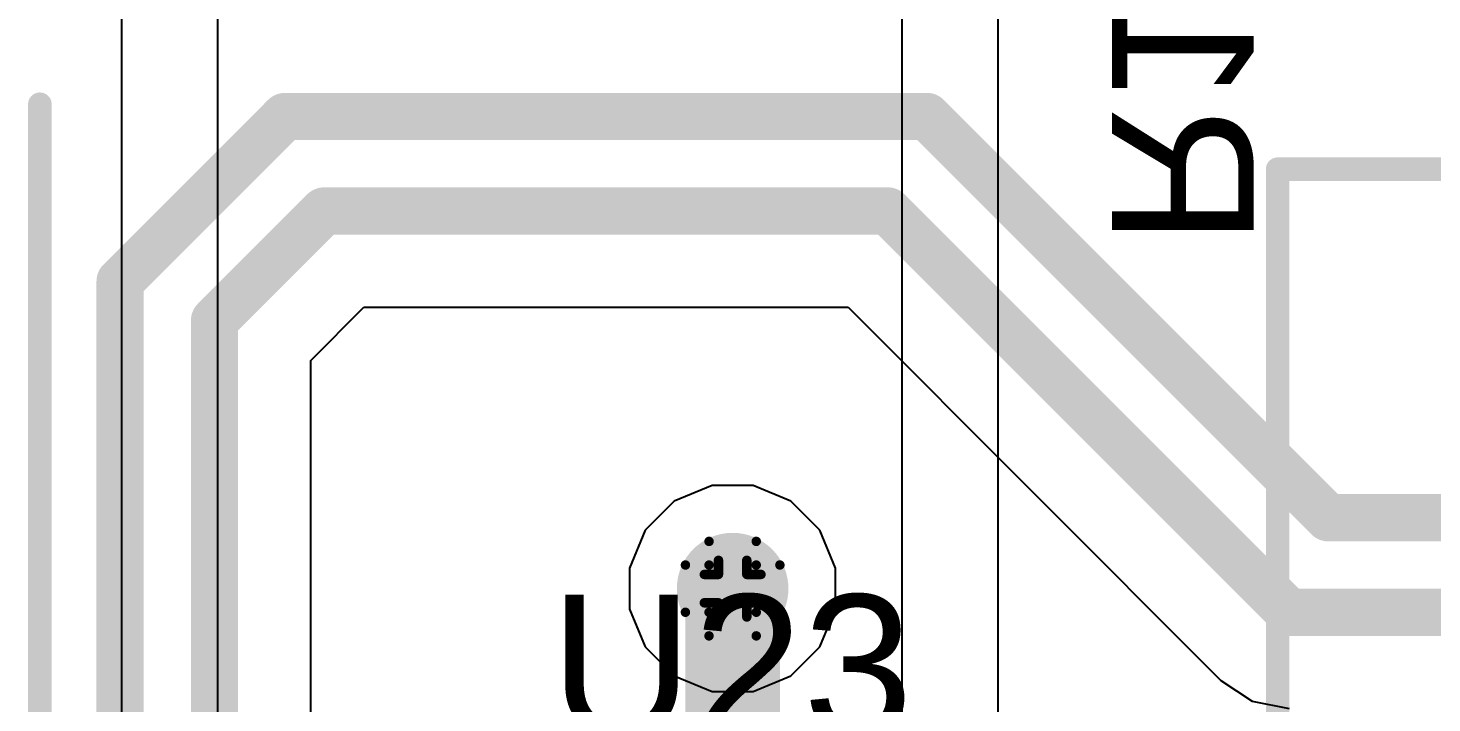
# Model space of a CAD drawing. Header units: inches. Extents: x 0 to 198, y 0 to 199.
# Drawn here: x 3.2058 to 3.5031, y 3.8758 to 4.0187 of the extents above; entities that cross this region are included whole.
import ezdxf

# ---------------------------------------------------------------- set-up
doc = ezdxf.new("R2010")
doc.units = ezdxf.units.IN
doc.header["$MEASUREMENT"] = 0
for name, color, linetype in [('Bottom Layer', 5, 'Continuous'), ('Bottom Overlay', 54, 'Continuous'), ('Drill Drawing', 1, 'Continuous'), ('Layer 1', 16, 'Continuous'), ('Layer 2', 76, 'Continuous'), ('Top Layer', 1, 'Continuous'), ('Top Overlay', 2, 'Continuous'), ('Via Holes', 16, 'Continuous')]:
    doc.layers.add(name, color=color, linetype=linetype)
doc.styles.add('Arial', font='', dxfattribs={"height": 0.2})
doc.styles.get('Arial').set_extended_font_data('Arial')

# ---------------------------------------------------------------- blocks, each defined once
blk = doc.blocks.new('SFH617A_2X009T_42')
at = {"layer": 'Top Overlay'}
blk.add_lwpolyline([(0.1390007, 0.0929993, 0.005, 0.005, 0), (-0.1249993, 0.0929993, 0.005, 0.005, 0)], format="xyseb", dxfattribs=at)
blk.add_lwpolyline([(-0.1262493, 0.0929993, 0.0025, 0.0025, 1), (-0.1237493, 0.0929993, 0.0025, 0.0025, 1)], format="xyseb", close=True, dxfattribs=at)
blk = doc.blocks.new('B1617S_59')
at = {"layer": 'Top Overlay'}
for points in [[(-0.2500002, -0.1377956, 0.005, 0.005, 0), (-0.2500002, 0.1377944, 0.005, 0.005, 0)], [(-0.2500002, 0.1377944, 0.005, 0.005, 0), (-0.1961322, 0.1377944, 0.005, 0.005, 0)]]:
    blk.add_lwpolyline(points, format="xyseb", dxfattribs=at)
blk.add_lwpolyline([(-0.2512502, 0.1377944, 0.0025, 0.0025, 1), (-0.2487502, 0.1377944, 0.0025, 0.0025, 1)], format="xyseb", close=True, dxfattribs=at)
blk.add_lwpolyline([(-0.2512502, 0.1377944, 0.0025, 0.0025, 1), (-0.2487502, 0.1377944, 0.0025, 0.0025, 1)], format="xyseb", close=True, dxfattribs=at)

msp = doc.modelspace()

# ---------------------------------------------------------------- hatches: boundary and pattern name
at = {"layer": 'Bottom Layer'}
h = msp.add_hatch(color=5, dxfattribs=at)
edge = h.paths.add_edge_path()
edge.add_arc((3.355, 3.9), 0.011811, 0, 360)
at = {"layer": 'Layer 1'}
h = msp.add_hatch(color=16, dxfattribs=at)
edge = h.paths.add_edge_path()
edge.add_arc((3.355, 3.9), 0.011811, 0, 360)
at = {"layer": 'Layer 2'}
h = msp.add_hatch(color=76, dxfattribs=at)
edge = h.paths.add_edge_path()
edge.add_arc((3.355, 3.9), 0.011811, 0, 360)
at = {"layer": 'Top Layer'}
h = msp.add_hatch(color=1, dxfattribs=at)
edge = h.paths.add_edge_path()
edge.add_arc((3.355, 3.9), 0.011811, 0, 360)
at = {"layer": 'Via Holes'}
h = msp.add_hatch(color=7, dxfattribs=at)
edge = h.paths.add_edge_path()
edge.add_arc((3.355, 3.9), 0.0059055, 0, 360)

# ---------------------------------------------------------------- linework, layer by layer
at = {"layer": 'Bottom Layer'}
for p, q in [((3.2656854, 3.9483195), (3.2769164, 3.9595505)), ((3.2769164, 3.9595505), (3.3794348, 3.9595505)), ((3.3794348, 3.9595505), (3.4584044, 3.8805809)), ((3.2656854, 3.91), (3.2656854, 3.9483195)), ((3.2656854, 3.8253055), (3.2656854, 3.91)), ((3.4584044, 3.8805809), (3.46502, 3.8761605)), ((3.46502, 3.8761605), (3.4728236, 3.8746083))]:
    msp.add_line(p, q, dxfattribs=at)
for points in [[(3.2252936, 3.9650503, 0.01, 0.01, 0), (3.2601856, 3.9999423, 0.01, 0.01, 0)], [(3.2601856, 3.9999423, 0.01, 0.01, 0), (3.3961656, 3.9999423, 0.01, 0.01, 0)], [(3.3961656, 3.9999423, 0.01, 0.01, 0), (3.4811078, 3.9150001, 0.01, 0.01, 0)], [(3.2452936, 3.9567661, 0.01, 0.01, 0), (3.2684698, 3.9799423, 0.01, 0.01, 0)], [(3.2684698, 3.9799423, 0.01, 0.01, 0), (3.3878814, 3.9799423, 0.01, 0.01, 0)], [(3.3878814, 3.9799423, 0.01, 0.01, 0), (3.4728236, 3.8950001, 0.01, 0.01, 0)], [(3.2252936, 3.7791781, 0.01, 0.01, 0), (3.2252936, 3.9650503, 0.01, 0.01, 0)], [(3.2452936, 3.91, 0.01, 0.01, 0), (3.2452936, 3.9567661, 0.01, 0.01, 0)], [(3.4811078, 3.9150001, 0.01, 0.01, 0), (3.5832842, 3.9150001, 0.01, 0.01, 0)], [(3.2452936, 3.8253055, 0.01, 0.01, 0), (3.2452936, 3.91, 0.01, 0.01, 0)], [(3.4728236, 3.8950001, 0.01, 0.01, 0), (3.575, 3.8950001, 0.01, 0.01, 0)]]:
    msp.add_lwpolyline(points, format="xyseb", dxfattribs=at)
for points in [[(3.2576856, 3.9999423, 0.005, 0.005, 1), (3.2626856, 3.9999423, 0.005, 0.005, 1)], [(3.2576856, 3.9999423, 0.005, 0.005, 1), (3.2626856, 3.9999423, 0.005, 0.005, 1)], [(3.3936656, 3.9999423, 0.005, 0.005, 1), (3.3986656, 3.9999423, 0.005, 0.005, 1)], [(3.3936656, 3.9999423, 0.005, 0.005, 1), (3.3986656, 3.9999423, 0.005, 0.005, 1)], [(3.2659698, 3.9799423, 0.005, 0.005, 1), (3.2709698, 3.9799423, 0.005, 0.005, 1)], [(3.2659698, 3.9799423, 0.005, 0.005, 1), (3.2709698, 3.9799423, 0.005, 0.005, 1)], [(3.3853814, 3.9799423, 0.005, 0.005, 1), (3.3903814, 3.9799423, 0.005, 0.005, 1)], [(3.3853814, 3.9799423, 0.005, 0.005, 1), (3.3903814, 3.9799423, 0.005, 0.005, 1)], [(3.2227936, 3.9650503, 0.005, 0.005, 1), (3.2277936, 3.9650503, 0.005, 0.005, 1)], [(3.2227936, 3.9650503, 0.005, 0.005, 1), (3.2277936, 3.9650503, 0.005, 0.005, 1)], [(3.2427936, 3.9567661, 0.005, 0.005, 1), (3.2477936, 3.9567661, 0.005, 0.005, 1)], [(3.2427936, 3.9567661, 0.005, 0.005, 1), (3.2477936, 3.9567661, 0.005, 0.005, 1)], [(3.4786078, 3.9150001, 0.005, 0.005, 1), (3.4836078, 3.9150001, 0.005, 0.005, 1)], [(3.4786078, 3.9150001, 0.005, 0.005, 1), (3.4836078, 3.9150001, 0.005, 0.005, 1)], [(3.2427936, 3.91, 0.005, 0.005, 1), (3.2477936, 3.91, 0.005, 0.005, 1)], [(3.2427936, 3.91, 0.005, 0.005, 1), (3.2477936, 3.91, 0.005, 0.005, 1)], [(3.4703236, 3.8950001, 0.005, 0.005, 1), (3.4753236, 3.8950001, 0.005, 0.005, 1)], [(3.4703236, 3.8950001, 0.005, 0.005, 1), (3.4753236, 3.8950001, 0.005, 0.005, 1)]]:
    msp.add_lwpolyline(points, format="xyseb", close=True, dxfattribs=at)
at = {"layer": 'Drill Drawing'}
for points in [[(3.35, 3.905, 0.002, 0.002, 0), (3.35, 3.91, 0.002, 0.002, 0)], [(3.35, 3.91, 0.002, 0.002, 0), (3.36, 3.91, 0.002, 0.002, 0)], [(3.36, 3.905, 0.002, 0.002, 0), (3.36, 3.91, 0.002, 0.002, 0)], [(3.345, 3.895, 0.002, 0.002, 0), (3.345, 3.905, 0.002, 0.002, 0)], [(3.345, 3.905, 0.002, 0.002, 0), (3.35, 3.905, 0.002, 0.002, 0)], [(3.352, 3.903, 0.002, 0.002, 0), (3.352, 3.906, 0.002, 0.002, 0)], [(3.352, 3.906, 0.002, 0.002, 0), (3.358, 3.906, 0.002, 0.002, 0)], [(3.358, 3.903, 0.002, 0.002, 0), (3.358, 3.906, 0.002, 0.002, 0)], [(3.36, 3.905, 0.002, 0.002, 0), (3.365, 3.905, 0.002, 0.002, 0)], [(3.365, 3.895, 0.002, 0.002, 0), (3.365, 3.905, 0.002, 0.002, 0)], [(3.349, 3.897, 0.002, 0.002, 0), (3.349, 3.903, 0.002, 0.002, 0)], [(3.349, 3.903, 0.002, 0.002, 0), (3.352, 3.903, 0.002, 0.002, 0)], [(3.358, 3.903, 0.002, 0.002, 0), (3.361, 3.903, 0.002, 0.002, 0)], [(3.361, 3.897, 0.002, 0.002, 0), (3.361, 3.903, 0.002, 0.002, 0)], [(3.349, 3.897, 0.002, 0.002, 0), (3.352, 3.897, 0.002, 0.002, 0)], [(3.352, 3.894, 0.002, 0.002, 0), (3.352, 3.897, 0.002, 0.002, 0)], [(3.358, 3.897, 0.002, 0.002, 0), (3.361, 3.897, 0.002, 0.002, 0)], [(3.358, 3.894, 0.002, 0.002, 0), (3.358, 3.897, 0.002, 0.002, 0)], [(3.345, 3.895, 0.002, 0.002, 0), (3.35, 3.895, 0.002, 0.002, 0)], [(3.35, 3.89, 0.002, 0.002, 0), (3.35, 3.895, 0.002, 0.002, 0)], [(3.352, 3.894, 0.002, 0.002, 0), (3.358, 3.894, 0.002, 0.002, 0)], [(3.36, 3.895, 0.002, 0.002, 0), (3.365, 3.895, 0.002, 0.002, 0)], [(3.36, 3.89, 0.002, 0.002, 0), (3.36, 3.895, 0.002, 0.002, 0)], [(3.35, 3.89, 0.002, 0.002, 0), (3.36, 3.89, 0.002, 0.002, 0)]]:
    msp.add_lwpolyline(points, format="xyseb", dxfattribs=at)
for points in [[(3.3495, 3.91, 0.001, 0.001, 1), (3.3505, 3.91, 0.001, 0.001, 1)], [(3.3495, 3.91, 0.001, 0.001, 1), (3.3505, 3.91, 0.001, 0.001, 1)], [(3.3595, 3.91, 0.001, 0.001, 1), (3.3605, 3.91, 0.001, 0.001, 1)], [(3.3595, 3.91, 0.001, 0.001, 1), (3.3605, 3.91, 0.001, 0.001, 1)], [(3.3445, 3.905, 0.001, 0.001, 1), (3.3455, 3.905, 0.001, 0.001, 1)], [(3.3445, 3.905, 0.001, 0.001, 1), (3.3455, 3.905, 0.001, 0.001, 1)], [(3.3495, 3.905, 0.001, 0.001, 1), (3.3505, 3.905, 0.001, 0.001, 1)], [(3.3495, 3.905, 0.001, 0.001, 1), (3.3505, 3.905, 0.001, 0.001, 1)], [(3.3515, 3.906, 0.001, 0.001, 1), (3.3525, 3.906, 0.001, 0.001, 1)], [(3.3515, 3.906, 0.001, 0.001, 1), (3.3525, 3.906, 0.001, 0.001, 1)], [(3.3575, 3.906, 0.001, 0.001, 1), (3.3585, 3.906, 0.001, 0.001, 1)], [(3.3575, 3.906, 0.001, 0.001, 1), (3.3585, 3.906, 0.001, 0.001, 1)], [(3.3595, 3.905, 0.001, 0.001, 1), (3.3605, 3.905, 0.001, 0.001, 1)], [(3.3595, 3.905, 0.001, 0.001, 1), (3.3605, 3.905, 0.001, 0.001, 1)], [(3.3645, 3.905, 0.001, 0.001, 1), (3.3655, 3.905, 0.001, 0.001, 1)], [(3.3645, 3.905, 0.001, 0.001, 1), (3.3655, 3.905, 0.001, 0.001, 1)], [(3.3485, 3.903, 0.001, 0.001, 1), (3.3495, 3.903, 0.001, 0.001, 1)], [(3.3485, 3.903, 0.001, 0.001, 1), (3.3495, 3.903, 0.001, 0.001, 1)], [(3.3515, 3.903, 0.001, 0.001, 1), (3.3525, 3.903, 0.001, 0.001, 1)], [(3.3515, 3.903, 0.001, 0.001, 1), (3.3525, 3.903, 0.001, 0.001, 1)], [(3.3575, 3.903, 0.001, 0.001, 1), (3.3585, 3.903, 0.001, 0.001, 1)], [(3.3575, 3.903, 0.001, 0.001, 1), (3.3585, 3.903, 0.001, 0.001, 1)], [(3.3605, 3.903, 0.001, 0.001, 1), (3.3615, 3.903, 0.001, 0.001, 1)], [(3.3605, 3.903, 0.001, 0.001, 1), (3.3615, 3.903, 0.001, 0.001, 1)], [(3.3485, 3.897, 0.001, 0.001, 1), (3.3495, 3.897, 0.001, 0.001, 1)], [(3.3485, 3.897, 0.001, 0.001, 1), (3.3495, 3.897, 0.001, 0.001, 1)], [(3.3515, 3.897, 0.001, 0.001, 1), (3.3525, 3.897, 0.001, 0.001, 1)], [(3.3515, 3.897, 0.001, 0.001, 1), (3.3525, 3.897, 0.001, 0.001, 1)], [(3.3575, 3.897, 0.001, 0.001, 1), (3.3585, 3.897, 0.001, 0.001, 1)], [(3.3575, 3.897, 0.001, 0.001, 1), (3.3585, 3.897, 0.001, 0.001, 1)], [(3.3605, 3.897, 0.001, 0.001, 1), (3.3615, 3.897, 0.001, 0.001, 1)], [(3.3605, 3.897, 0.001, 0.001, 1), (3.3615, 3.897, 0.001, 0.001, 1)], [(3.3445, 3.895, 0.001, 0.001, 1), (3.3455, 3.895, 0.001, 0.001, 1)], [(3.3445, 3.895, 0.001, 0.001, 1), (3.3455, 3.895, 0.001, 0.001, 1)], [(3.3495, 3.895, 0.001, 0.001, 1), (3.3505, 3.895, 0.001, 0.001, 1)], [(3.3495, 3.895, 0.001, 0.001, 1), (3.3505, 3.895, 0.001, 0.001, 1)], [(3.3515, 3.894, 0.001, 0.001, 1), (3.3525, 3.894, 0.001, 0.001, 1)], [(3.3515, 3.894, 0.001, 0.001, 1), (3.3525, 3.894, 0.001, 0.001, 1)], [(3.3575, 3.894, 0.001, 0.001, 1), (3.3585, 3.894, 0.001, 0.001, 1)], [(3.3575, 3.894, 0.001, 0.001, 1), (3.3585, 3.894, 0.001, 0.001, 1)], [(3.3595, 3.895, 0.001, 0.001, 1), (3.3605, 3.895, 0.001, 0.001, 1)], [(3.3595, 3.895, 0.001, 0.001, 1), (3.3605, 3.895, 0.001, 0.001, 1)], [(3.3645, 3.895, 0.001, 0.001, 1), (3.3655, 3.895, 0.001, 0.001, 1)], [(3.3645, 3.895, 0.001, 0.001, 1), (3.3655, 3.895, 0.001, 0.001, 1)], [(3.3495, 3.89, 0.001, 0.001, 1), (3.3505, 3.89, 0.001, 0.001, 1)], [(3.3495, 3.89, 0.001, 0.001, 1), (3.3505, 3.89, 0.001, 0.001, 1)], [(3.3595, 3.89, 0.001, 0.001, 1), (3.3605, 3.89, 0.001, 0.001, 1)], [(3.3595, 3.89, 0.001, 0.001, 1), (3.3605, 3.89, 0.001, 0.001, 1)]]:
    msp.add_lwpolyline(points, format="xyseb", close=True, dxfattribs=at)
at = {"layer": 'Layer 2'}
for p, q in [((3.2256082, 4.2170615), (3.2256082, 3.4757173)), ((3.246, 3.3935445), (3.246, 4.2170615)), ((3.3908056, 4.1338056), (3.3908056, 3.8029169)), ((3.4111974, 3.8029169), (3.4111974, 4.125359)), ((3.3506615, 3.921811), (3.3426451, 3.9184905)), ((3.3593385, 3.921811), (3.3506615, 3.921811)), ((3.3673549, 3.9184905), (3.3593385, 3.921811)), ((3.3426451, 3.9184905), (3.3365095, 3.9123549)), ((3.3734905, 3.9123549), (3.3673549, 3.9184905)), ((3.3365095, 3.9123549), (3.333189, 3.9043385)), ((3.376811, 3.9043385), (3.3734905, 3.9123549)), ((3.333189, 3.9043385), (3.333189, 3.8956615)), ((3.376811, 3.8956615), (3.376811, 3.9043385)), ((3.333189, 3.8956615), (3.3365095, 3.8876451)), ((3.3734905, 3.8876451), (3.376811, 3.8956615)), ((3.3365095, 3.8876451), (3.3426451, 3.8815095)), ((3.3673549, 3.8815095), (3.3734905, 3.8876451)), ((3.3426451, 3.8815095), (3.3506615, 3.878189)), ((3.3593385, 3.878189), (3.3673549, 3.8815095)), ((3.3506615, 3.878189), (3.3593385, 3.878189))]:
    msp.add_line(p, q, dxfattribs=at)
at = {"layer": 'Top Layer'}
for points in [[(3.3549998, 3.8999998, 0.02, 0.02, 0), (3.355, 3.9, 0.02, 0.02, 0)], [(3.3549998, 3.8127121, 0.02, 0.02, 0), (3.3549998, 3.8999998, 0.02, 0.02, 0)]]:
    msp.add_lwpolyline(points, format="xyseb", dxfattribs=at)
for points in [[(3.3499998, 3.8999998, 0.01, 0.01, 1), (3.3599998, 3.8999998, 0.01, 0.01, 1)], [(3.3499998, 3.8999998, 0.01, 0.01, 1), (3.3599998, 3.8999998, 0.01, 0.01, 1)], [(3.35, 3.9, 0.01, 0.01, 1), (3.36, 3.9, 0.01, 0.01, 1)]]:
    msp.add_lwpolyline(points, format="xyseb", close=True, dxfattribs=at)

# ---------------------------------------------------------------- block references
at = {"rotation": 270}
msp.add_blockref('SFH617A_2X009T_42', (3.1153103, 3.8775366), dxfattribs=at)
msp.add_blockref('B1617S_59', (3.7204038, 3.8509855))

# ---------------------------------------------------------------- texts
at = {"layer": 'Bottom Overlay', "style": 'Arial', "text_generation_flag": 2}
msp.add_text('R101', height=0.03, rotation=270, dxfattribs=at).set_placement((3.4353285, 3.9725154))
at = {"layer": 'Top Overlay', "style": 'Arial'}
msp.add_text('U23', height=0.03, dxfattribs=at).set_placement((3.3163258, 3.8687312))

doc.saveas('drawing.dxf')
